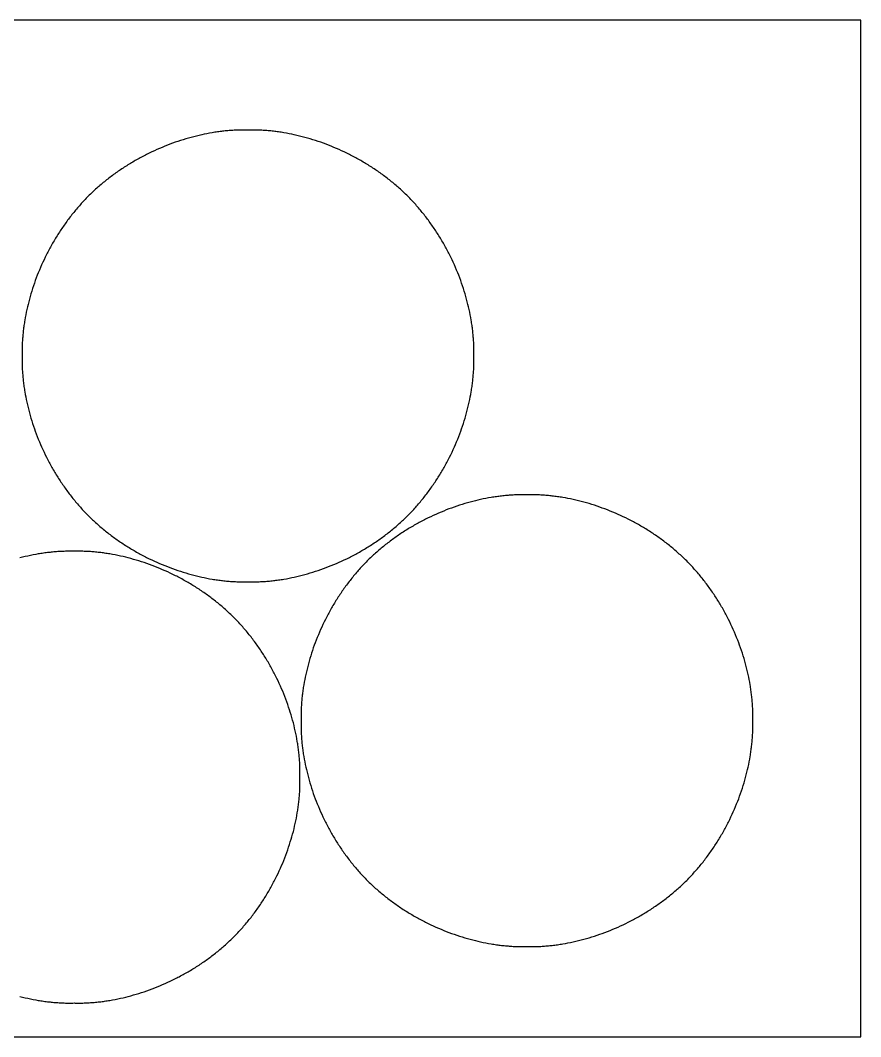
# Model space of a CAD drawing. Header units: millimetres. Extents: x 30777 to 32877, y 4913 to 5813.
# Drawn here: x 32133 to 32877, y 4913 to 5813 of the extents above; entities that cross this region are included whole.
import ezdxf

# ---------------------------------------------------------------- set-up
doc = ezdxf.new("R2010")
doc.units = ezdxf.units.MM
doc.layers.add('Predeterminada', color=18, linetype='Continuous', true_color=0x000000)
doc.layers.add('TABURETE_ASPIRE', color=18, linetype='Continuous', true_color=0x4c0000)

msp = doc.modelspace()

# ---------------------------------------------------------------- linework, layer by layer
at = {"layer": 'Predeterminada'}
msp.add_lwpolyline([(30776.86, 4912.79), (32876.86, 4912.79), (32876.86, 5812.79), (30776.86, 5812.79)], close=True, dxfattribs=at)
at = {"layer": 'TABURETE_ASPIRE'}
for points in [[(32534.36, 5515.6), (32534.39, 5516.69), (32534.4, 5517.79), (32534.41, 5518.9), (32534.41, 5520), (32534.41, 5521.11), (32534.39, 5522.22), (32534.37, 5523.33), (32534.33, 5524.45), (32534.29, 5525.57), (32534.25, 5526.69), (32534.19, 5527.82), (32534.13, 5528.95), (32534.05, 5530.08), (32533.97, 5531.21), (32533.88, 5532.35), (32533.79, 5533.48), (32533.68, 5534.62), (32533.57, 5535.77), (32533.45, 5536.91), (32533.32, 5538.06), (32533.19, 5539.21), (32533.04, 5540.36), (32532.89, 5541.51), (32532.73, 5542.66), (32532.56, 5543.82), (32532.39, 5544.97), (32532.2, 5546.13), (32532.01, 5547.29), (32531.61, 5549.61), (32531.17, 5551.94), (32530.7, 5554.27), (32530.2, 5556.61), (32529.67, 5558.95), (32529.11, 5561.29), (32528.52, 5563.63), (32527.9, 5565.97), (32527.25, 5568.31), (32526.56, 5570.66), (32525.85, 5573), (32525.11, 5575.34), (32524.34, 5577.67), (32523.54, 5580.01), (32522.7, 5582.34), (32521.84, 5584.67), (32520.95, 5586.99), (32520.03, 5589.31), (32519.08, 5591.62), (32518.1, 5593.93), (32517.1, 5596.23), (32516.06, 5598.52), (32515, 5600.8), (32513.9, 5603.07), (32512.78, 5605.33), (32512.21, 5606.46), (32511.63, 5607.59), (32511.04, 5608.71), (32510.45, 5609.83), (32509.85, 5610.95), (32509.24, 5612.06), (32508.63, 5613.17), (32508.01, 5614.28), (32507.38, 5615.39), (32506.75, 5616.49), (32506.1, 5617.59), (32505.46, 5618.68), (32504.8, 5619.77), (32504.14, 5620.86), (32503.47, 5621.95), (32502.79, 5623.03), (32502.11, 5624.1), (32501.42, 5625.18), (32500.72, 5626.25), (32500.02, 5627.31), (32499.31, 5628.37), (32498.59, 5629.43), (32497.86, 5630.48), (32497.13, 5631.53), (32496.39, 5632.57), (32495.65, 5633.61), (32494.9, 5634.65), (32494.14, 5635.68), (32493.37, 5636.7), (32492.6, 5637.72), (32491.82, 5638.74), (32491.04, 5639.75), (32490.25, 5640.76), (32489.45, 5641.76), (32488.65, 5642.75), (32487.83, 5643.74), (32487.02, 5644.73), (32486.19, 5645.71), (32485.36, 5646.68), (32484.52, 5647.65), (32483.68, 5648.61), (32482.83, 5649.57), (32481.97, 5650.52), (32481.11, 5651.47), (32480.24, 5652.41), (32479.36, 5653.34), (32478.47, 5654.27), (32477.59, 5655.19), (32476.69, 5656.11), (32475.79, 5657.02), (32474.88, 5657.92), (32473.96, 5658.82), (32473.04, 5659.7), (32472.11, 5660.59), (32471.18, 5661.46), (32470.24, 5662.34), (32469.29, 5663.2), (32468.34, 5664.06), (32467.38, 5664.91), (32466.42, 5665.75), (32465.45, 5666.59), (32464.48, 5667.42), (32463.5, 5668.25), (32462.51, 5669.06), (32461.52, 5669.88), (32460.53, 5670.68), (32459.53, 5671.48), (32458.52, 5672.27), (32457.51, 5673.05), (32456.49, 5673.83), (32455.47, 5674.6), (32454.45, 5675.37), (32453.42, 5676.13), (32452.38, 5676.88), (32451.34, 5677.62), (32450.3, 5678.36), (32449.25, 5679.09), (32448.2, 5679.82), (32447.14, 5680.54), (32446.08, 5681.25), (32445.02, 5681.95), (32443.95, 5682.65), (32442.87, 5683.34), (32441.8, 5684.02), (32440.72, 5684.7), (32439.63, 5685.37), (32438.54, 5686.03), (32437.45, 5686.69), (32436.36, 5687.33), (32435.26, 5687.98), (32434.16, 5688.61), (32433.05, 5689.24), (32431.94, 5689.86), (32430.83, 5690.47), (32429.72, 5691.08), (32428.6, 5691.68), (32427.48, 5692.27), (32426.36, 5692.86), (32425.23, 5693.44), (32424.1, 5694.01), (32421.84, 5695.13), (32419.57, 5696.23), (32417.29, 5697.29), (32415, 5698.33), (32412.7, 5699.33), (32410.39, 5700.31), (32408.08, 5701.26), (32405.76, 5702.18), (32403.44, 5703.07), (32401.11, 5703.93), (32398.78, 5704.77), (32396.44, 5705.57), (32394.11, 5706.34), (32391.77, 5707.08), (32389.43, 5707.79), (32387.08, 5708.48), (32384.74, 5709.13), (32382.4, 5709.75), (32380.06, 5710.34), (32377.72, 5710.9), (32375.38, 5711.43), (32373.04, 5711.93), (32370.71, 5712.4), (32368.38, 5712.84), (32366.06, 5713.24), (32364.9, 5713.43), (32363.74, 5713.62), (32362.59, 5713.79), (32361.43, 5713.96), (32360.28, 5714.12), (32359.13, 5714.27), (32357.98, 5714.42), (32356.83, 5714.55), (32355.68, 5714.68), (32354.54, 5714.8), (32353.4, 5714.91), (32352.25, 5715.02), (32351.12, 5715.11), (32349.98, 5715.2), (32348.85, 5715.28), (32347.72, 5715.36), (32346.59, 5715.42), (32345.46, 5715.48), (32344.34, 5715.52), (32343.22, 5715.56), (32342.1, 5715.6), (32340.99, 5715.62), (32339.88, 5715.64), (32338.77, 5715.64), (32337.67, 5715.64), (32336.56, 5715.63), (32335.47, 5715.62), (32334.37, 5715.59), (32333.27, 5715.62), (32332.18, 5715.63), (32331.07, 5715.64), (32329.97, 5715.64), (32328.86, 5715.64), (32327.75, 5715.62), (32326.64, 5715.6), (32325.52, 5715.56), (32324.4, 5715.52), (32323.28, 5715.48), (32322.15, 5715.42), (32321.02, 5715.36), (32319.89, 5715.28), (32318.76, 5715.2), (32317.62, 5715.11), (32316.49, 5715.02), (32315.34, 5714.91), (32314.2, 5714.8), (32313.06, 5714.68), (32311.91, 5714.55), (32310.76, 5714.42), (32309.61, 5714.27), (32308.46, 5714.12), (32307.31, 5713.96), (32306.15, 5713.79), (32305, 5713.62), (32303.84, 5713.43), (32302.68, 5713.24), (32300.36, 5712.84), (32298.03, 5712.4), (32295.7, 5711.93), (32293.36, 5711.43), (32291.02, 5710.9), (32288.68, 5710.34), (32286.34, 5709.75), (32284, 5709.13), (32281.66, 5708.48), (32279.31, 5707.79), (32276.97, 5707.08), (32274.63, 5706.34), (32272.3, 5705.57), (32269.96, 5704.77), (32267.63, 5703.93), (32265.3, 5703.07), (32262.98, 5702.18), (32260.66, 5701.26), (32258.35, 5700.31), (32256.04, 5699.33), (32253.74, 5698.33), (32251.45, 5697.29), (32249.17, 5696.23), (32246.9, 5695.13), (32244.63, 5694.01), (32243.51, 5693.44), (32242.38, 5692.86), (32241.26, 5692.27), (32240.14, 5691.68), (32239.02, 5691.08), (32237.91, 5690.47), (32236.8, 5689.86), (32235.69, 5689.24), (32234.58, 5688.61), (32233.48, 5687.98), (32232.38, 5687.33), (32231.29, 5686.69), (32230.2, 5686.03), (32229.11, 5685.37), (32228.02, 5684.7), (32226.94, 5684.02), (32225.87, 5683.34), (32224.79, 5682.65), (32223.72, 5681.95), (32222.66, 5681.25), (32221.6, 5680.54), (32220.54, 5679.82), (32219.49, 5679.09), (32218.44, 5678.36), (32217.4, 5677.62), (32216.36, 5676.88), (32215.32, 5676.13), (32214.29, 5675.37), (32213.27, 5674.6), (32212.25, 5673.83), (32211.23, 5673.05), (32210.22, 5672.27), (32209.21, 5671.48), (32208.21, 5670.68), (32207.22, 5669.88), (32206.23, 5669.06), (32205.24, 5668.25), (32204.26, 5667.42), (32203.29, 5666.59), (32202.32, 5665.75), (32201.35, 5664.91), (32200.4, 5664.06), (32199.45, 5663.2), (32198.5, 5662.34), (32197.56, 5661.46), (32196.63, 5660.59), (32195.7, 5659.7), (32194.78, 5658.82), (32193.86, 5657.92), (32192.95, 5657.02), (32192.05, 5656.11), (32191.15, 5655.19), (32190.26, 5654.27), (32189.38, 5653.34), (32188.5, 5652.41), (32187.63, 5651.47), (32186.77, 5650.52), (32185.91, 5649.57), (32185.06, 5648.61), (32184.22, 5647.65), (32183.38, 5646.68), (32182.55, 5645.71), (32181.72, 5644.73), (32180.91, 5643.74), (32180.09, 5642.75), (32179.29, 5641.76), (32178.49, 5640.76), (32177.7, 5639.75), (32176.91, 5638.74), (32176.14, 5637.72), (32175.37, 5636.7), (32174.6, 5635.68), (32173.84, 5634.65), (32173.09, 5633.61), (32172.35, 5632.57), (32171.61, 5631.53), (32170.88, 5630.48), (32170.15, 5629.43), (32169.43, 5628.37), (32168.72, 5627.31), (32168.02, 5626.25), (32167.32, 5625.18), (32166.63, 5624.1), (32165.95, 5623.03), (32165.27, 5621.95), (32164.6, 5620.86), (32163.94, 5619.77), (32163.28, 5618.68), (32162.63, 5617.59), (32161.99, 5616.49), (32161.36, 5615.39), (32160.73, 5614.28), (32160.11, 5613.17), (32159.49, 5612.06), (32158.89, 5610.95), (32158.29, 5609.83), (32157.69, 5608.71), (32157.11, 5607.59), (32156.53, 5606.46), (32155.96, 5605.33), (32154.84, 5603.07), (32153.74, 5600.8), (32152.68, 5598.52), (32151.64, 5596.23), (32150.63, 5593.93), (32149.66, 5591.62), (32148.71, 5589.31), (32147.79, 5586.99), (32146.9, 5584.67), (32146.04, 5582.34), (32145.2, 5580.01), (32144.4, 5577.67), (32143.63, 5575.34), (32142.89, 5573), (32142.18, 5570.66), (32141.49, 5568.31), (32140.84, 5565.97), (32140.22, 5563.63), (32139.63, 5561.29), (32139.07, 5558.95), (32138.54, 5556.61), (32138.04, 5554.27), (32137.57, 5551.94), (32137.13, 5549.61), (32136.73, 5547.29), (32136.54, 5546.13), (32136.35, 5544.97), (32136.18, 5543.82), (32136.01, 5542.66), (32135.85, 5541.51), (32135.7, 5540.36), (32135.55, 5539.21), (32135.42, 5538.06), (32135.29, 5536.91), (32135.17, 5535.77), (32135.06, 5534.62), (32134.95, 5533.48), (32134.86, 5532.35), (32134.77, 5531.21), (32134.69, 5530.08), (32134.61, 5528.95), (32134.55, 5527.82), (32134.49, 5526.69), (32134.45, 5525.57), (32134.41, 5524.45), (32134.37, 5523.33), (32134.35, 5522.22), (32134.33, 5521.11), (32134.33, 5520), (32134.33, 5518.9), (32134.33, 5517.79), (32134.35, 5516.69), (32134.38, 5515.6), (32134.35, 5514.5), (32134.33, 5513.41), (32134.33, 5512.3), (32134.33, 5511.2), (32134.33, 5510.09), (32134.35, 5508.98), (32134.37, 5507.87), (32134.41, 5506.75), (32134.45, 5505.63), (32134.49, 5504.51), (32134.55, 5503.38), (32134.61, 5502.25), (32134.69, 5501.12), (32134.77, 5499.99), (32134.86, 5498.85), (32134.95, 5497.71), (32135.06, 5496.57), (32135.17, 5495.43), (32135.29, 5494.29), (32135.42, 5493.14), (32135.55, 5491.99), (32135.7, 5490.84), (32135.85, 5489.69), (32136.01, 5488.54), (32136.18, 5487.38), (32136.35, 5486.23), (32136.54, 5485.07), (32136.73, 5483.91), (32137.13, 5481.59), (32137.57, 5479.26), (32138.04, 5476.93), (32138.54, 5474.59), (32139.07, 5472.25), (32139.63, 5469.91), (32140.22, 5467.57), (32140.84, 5465.23), (32141.49, 5462.89), (32142.18, 5460.54), (32142.89, 5458.2), (32143.63, 5455.86), (32144.4, 5453.52), (32145.2, 5451.19), (32146.04, 5448.86), (32146.9, 5446.53), (32147.79, 5444.21), (32148.71, 5441.89), (32149.66, 5439.58), (32150.63, 5437.27), (32151.64, 5434.97), (32152.68, 5432.68), (32153.74, 5430.4), (32154.84, 5428.13), (32155.96, 5425.86), (32156.53, 5424.74), (32157.11, 5423.61), (32157.69, 5422.49), (32158.29, 5421.37), (32158.89, 5420.25), (32159.49, 5419.14), (32160.11, 5418.03), (32160.73, 5416.92), (32161.36, 5415.81), (32161.99, 5414.71), (32162.63, 5413.61), (32163.28, 5412.52), (32163.94, 5411.43), (32164.6, 5410.34), (32165.27, 5409.25), (32165.95, 5408.17), (32166.63, 5407.1), (32167.32, 5406.02), (32168.02, 5404.95), (32168.72, 5403.89), (32169.43, 5402.83), (32170.15, 5401.77), (32170.88, 5400.72), (32171.61, 5399.67), (32172.35, 5398.63), (32173.09, 5397.59), (32173.84, 5396.55), (32174.6, 5395.52), (32175.37, 5394.5), (32176.14, 5393.48), (32176.91, 5392.46), (32177.7, 5391.45), (32178.49, 5390.44), (32179.29, 5389.44), (32180.09, 5388.45), (32180.91, 5387.46), (32181.72, 5386.47), (32182.55, 5385.49), (32183.38, 5384.52), (32184.22, 5383.55), (32185.06, 5382.58), (32185.91, 5381.63), (32186.77, 5380.68), (32187.63, 5379.73), (32188.5, 5378.79), (32189.38, 5377.86), (32190.26, 5376.93), (32191.15, 5376.01), (32192.05, 5375.09), (32192.95, 5374.18), (32193.86, 5373.28), (32194.78, 5372.38), (32195.7, 5371.49), (32196.63, 5370.61), (32197.56, 5369.73), (32198.5, 5368.86), (32199.45, 5368), (32200.4, 5367.14), (32201.35, 5366.29), (32202.32, 5365.45), (32203.29, 5364.61), (32204.26, 5363.78), (32205.24, 5362.95), (32206.23, 5362.14), (32207.22, 5361.32), (32208.21, 5360.52), (32209.21, 5359.72), (32210.22, 5358.93), (32211.23, 5358.14), (32212.25, 5357.37), (32213.27, 5356.6), (32214.29, 5355.83), (32215.32, 5355.07), (32216.36, 5354.32), (32217.4, 5353.58), (32218.44, 5352.84), (32219.49, 5352.11), (32220.54, 5351.38), (32221.6, 5350.66), (32222.66, 5349.95), (32223.72, 5349.25), (32224.79, 5348.55), (32225.87, 5347.86), (32226.94, 5347.18), (32228.02, 5346.5), (32229.11, 5345.83), (32230.2, 5345.17), (32231.29, 5344.51), (32232.38, 5343.86), (32233.48, 5343.22), (32234.58, 5342.59), (32235.69, 5341.96), (32236.8, 5341.34), (32237.91, 5340.72), (32239.02, 5340.12), (32240.14, 5339.52), (32241.26, 5338.92), (32242.38, 5338.34), (32243.51, 5337.76), (32244.63, 5337.19), (32246.9, 5336.07), (32249.17, 5334.97), (32251.45, 5333.91), (32253.74, 5332.87), (32256.04, 5331.86), (32258.35, 5330.89), (32260.66, 5329.94), (32262.98, 5329.02), (32265.3, 5328.13), (32267.63, 5327.27), (32269.96, 5326.43), (32272.3, 5325.63), (32274.63, 5324.86), (32276.97, 5324.12), (32279.31, 5323.41), (32281.66, 5322.72), (32284, 5322.07), (32286.34, 5321.45), (32288.68, 5320.86), (32291.02, 5320.3), (32293.36, 5319.77), (32295.7, 5319.27), (32298.03, 5318.8), (32300.36, 5318.36), (32302.68, 5317.96), (32303.84, 5317.77), (32305, 5317.58), (32306.15, 5317.41), (32307.31, 5317.24), (32308.46, 5317.08), (32309.61, 5316.93), (32310.76, 5316.78), (32311.91, 5316.65), (32313.06, 5316.52), (32314.2, 5316.4), (32315.34, 5316.29), (32316.49, 5316.18), (32317.62, 5316.09), (32318.76, 5316), (32319.89, 5315.92), (32321.02, 5315.84), (32322.15, 5315.78), (32323.28, 5315.72), (32324.4, 5315.68), (32325.52, 5315.64), (32326.64, 5315.6), (32327.75, 5315.58), (32328.86, 5315.56), (32329.97, 5315.56), (32331.07, 5315.56), (32332.18, 5315.56), (32333.27, 5315.58), (32334.37, 5315.61), (32335.47, 5315.58), (32336.56, 5315.56), (32337.67, 5315.56), (32338.77, 5315.56), (32339.88, 5315.56), (32340.99, 5315.58), (32342.1, 5315.6), (32343.22, 5315.64), (32344.34, 5315.68), (32345.46, 5315.72), (32346.59, 5315.78), (32347.72, 5315.84), (32348.85, 5315.92), (32349.98, 5316), (32351.12, 5316.09), (32352.25, 5316.18), (32353.4, 5316.29), (32354.54, 5316.4), (32355.68, 5316.52), (32356.83, 5316.65), (32357.98, 5316.78), (32359.13, 5316.93), (32360.28, 5317.08), (32361.43, 5317.24), (32362.59, 5317.41), (32363.74, 5317.58), (32364.9, 5317.77), (32366.06, 5317.96), (32368.38, 5318.36), (32370.71, 5318.8), (32373.04, 5319.27), (32375.38, 5319.77), (32377.72, 5320.3), (32380.06, 5320.86), (32382.4, 5321.45), (32384.74, 5322.07), (32387.08, 5322.72), (32389.43, 5323.41), (32391.77, 5324.12), (32394.11, 5324.86), (32396.44, 5325.63), (32398.78, 5326.43), (32401.11, 5327.27), (32403.44, 5328.13), (32405.76, 5329.02), (32408.08, 5329.94), (32410.39, 5330.89), (32412.7, 5331.86), (32415, 5332.87), (32417.29, 5333.91), (32419.57, 5334.97), (32421.84, 5336.07), (32424.1, 5337.19), (32425.23, 5337.76), (32426.36, 5338.34), (32427.48, 5338.92), (32428.6, 5339.52), (32429.72, 5340.12), (32430.83, 5340.72), (32431.94, 5341.34), (32433.05, 5341.96), (32434.16, 5342.59), (32435.26, 5343.22), (32436.36, 5343.86), (32437.45, 5344.51), (32438.54, 5345.17), (32439.63, 5345.83), (32440.72, 5346.5), (32441.8, 5347.18), (32442.87, 5347.86), (32443.95, 5348.55), (32445.02, 5349.25), (32446.08, 5349.95), (32447.14, 5350.66), (32448.2, 5351.38), (32449.25, 5352.11), (32450.3, 5352.84), (32451.34, 5353.58), (32452.38, 5354.32), (32453.42, 5355.07), (32454.45, 5355.83), (32455.47, 5356.6), (32456.49, 5357.37), (32457.51, 5358.14), (32458.52, 5358.93), (32459.53, 5359.72), (32460.53, 5360.52), (32461.52, 5361.32), (32462.51, 5362.14), (32463.5, 5362.95), (32464.48, 5363.78), (32465.45, 5364.61), (32466.42, 5365.45), (32467.38, 5366.29), (32468.34, 5367.14), (32469.29, 5368), (32470.24, 5368.86), (32471.18, 5369.73), (32472.11, 5370.61), (32473.04, 5371.49), (32473.96, 5372.38), (32474.88, 5373.28), (32475.79, 5374.18), (32476.69, 5375.09), (32477.59, 5376.01), (32478.47, 5376.93), (32479.36, 5377.86), (32480.24, 5378.79), (32481.11, 5379.73), (32481.97, 5380.68), (32482.83, 5381.63), (32483.68, 5382.58), (32484.52, 5383.55), (32485.36, 5384.52), (32486.19, 5385.49), (32487.02, 5386.47), (32487.83, 5387.46), (32488.65, 5388.45), (32489.45, 5389.44), (32490.25, 5390.44), (32491.04, 5391.45), (32491.82, 5392.46), (32492.6, 5393.48), (32493.37, 5394.5), (32494.14, 5395.52), (32494.9, 5396.55), (32495.65, 5397.59), (32496.39, 5398.63), (32497.13, 5399.67), (32497.86, 5400.72), (32498.59, 5401.77), (32499.31, 5402.83), (32500.02, 5403.89), (32500.72, 5404.95), (32501.42, 5406.02), (32502.11, 5407.1), (32502.79, 5408.17), (32503.47, 5409.25), (32504.14, 5410.34), (32504.8, 5411.43), (32505.46, 5412.52), (32506.1, 5413.61), (32506.75, 5414.71), (32507.38, 5415.81), (32508.01, 5416.92), (32508.63, 5418.03), (32509.24, 5419.14), (32509.85, 5420.25), (32510.45, 5421.37), (32511.04, 5422.49), (32511.63, 5423.61), (32512.21, 5424.74), (32512.78, 5425.86), (32513.9, 5428.13), (32515, 5430.4), (32516.06, 5432.68), (32517.1, 5434.97), (32518.1, 5437.27), (32519.08, 5439.58), (32520.03, 5441.89), (32520.95, 5444.21), (32521.84, 5446.53), (32522.7, 5448.86), (32523.54, 5451.19), (32524.34, 5453.52), (32525.11, 5455.86), (32525.85, 5458.2), (32526.56, 5460.54), (32527.25, 5462.89), (32527.9, 5465.23), (32528.52, 5467.57), (32529.11, 5469.91), (32529.67, 5472.25), (32530.2, 5474.59), (32530.7, 5476.93), (32531.17, 5479.26), (32531.61, 5481.59), (32532.01, 5483.91), (32532.2, 5485.07), (32532.39, 5486.23), (32532.56, 5487.38), (32532.73, 5488.54), (32532.89, 5489.69), (32533.04, 5490.84), (32533.19, 5491.99), (32533.32, 5493.14), (32533.45, 5494.29), (32533.57, 5495.43), (32533.68, 5496.57), (32533.79, 5497.71), (32533.88, 5498.85), (32533.97, 5499.99), (32534.05, 5501.12), (32534.13, 5502.25), (32534.19, 5503.38), (32534.25, 5504.51), (32534.29, 5505.63), (32534.33, 5506.75), (32534.37, 5507.87), (32534.39, 5508.98), (32534.41, 5510.09), (32534.41, 5511.2), (32534.41, 5512.3), (32534.4, 5513.41), (32534.39, 5514.5)], [(32781.36, 5192.6), (32781.39, 5193.69), (32781.4, 5194.79), (32781.41, 5195.9), (32781.41, 5197), (32781.41, 5198.11), (32781.39, 5199.22), (32781.37, 5200.33), (32781.33, 5201.45), (32781.29, 5202.57), (32781.25, 5203.69), (32781.19, 5204.82), (32781.13, 5205.95), (32781.05, 5207.08), (32780.97, 5208.21), (32780.88, 5209.35), (32780.79, 5210.48), (32780.68, 5211.62), (32780.57, 5212.77), (32780.45, 5213.91), (32780.32, 5215.06), (32780.19, 5216.21), (32780.04, 5217.36), (32779.89, 5218.51), (32779.73, 5219.66), (32779.56, 5220.82), (32779.39, 5221.97), (32779.2, 5223.13), (32779.01, 5224.29), (32778.61, 5226.61), (32778.17, 5228.94), (32777.7, 5231.27), (32777.2, 5233.61), (32776.67, 5235.95), (32776.11, 5238.29), (32775.52, 5240.63), (32774.9, 5242.97), (32774.25, 5245.31), (32773.56, 5247.66), (32772.85, 5250), (32772.11, 5252.34), (32771.34, 5254.67), (32770.54, 5257.01), (32769.7, 5259.34), (32768.84, 5261.67), (32767.95, 5263.99), (32767.03, 5266.31), (32766.08, 5268.62), (32765.1, 5270.93), (32764.1, 5273.23), (32763.06, 5275.52), (32762, 5277.8), (32760.9, 5280.07), (32759.78, 5282.33), (32759.21, 5283.46), (32758.63, 5284.59), (32758.04, 5285.71), (32757.45, 5286.83), (32756.85, 5287.95), (32756.24, 5289.06), (32755.63, 5290.17), (32755.01, 5291.28), (32754.38, 5292.39), (32753.75, 5293.49), (32753.1, 5294.59), (32752.46, 5295.68), (32751.8, 5296.77), (32751.14, 5297.86), (32750.47, 5298.95), (32749.79, 5300.03), (32749.11, 5301.1), (32748.42, 5302.18), (32747.72, 5303.25), (32747.02, 5304.31), (32746.31, 5305.37), (32745.59, 5306.43), (32744.86, 5307.48), (32744.13, 5308.53), (32743.39, 5309.57), (32742.65, 5310.61), (32741.9, 5311.65), (32741.14, 5312.68), (32740.37, 5313.7), (32739.6, 5314.72), (32738.82, 5315.74), (32738.04, 5316.75), (32737.25, 5317.76), (32736.45, 5318.76), (32735.65, 5319.75), (32734.83, 5320.74), (32734.02, 5321.73), (32733.19, 5322.71), (32732.36, 5323.68), (32731.52, 5324.65), (32730.68, 5325.61), (32729.83, 5326.57), (32728.97, 5327.52), (32728.11, 5328.47), (32727.24, 5329.41), (32726.36, 5330.34), (32725.47, 5331.27), (32724.59, 5332.19), (32723.69, 5333.11), (32722.79, 5334.02), (32721.88, 5334.92), (32720.96, 5335.82), (32720.04, 5336.7), (32719.11, 5337.59), (32718.18, 5338.46), (32717.24, 5339.34), (32716.29, 5340.2), (32715.34, 5341.06), (32714.38, 5341.91), (32713.42, 5342.75), (32712.45, 5343.59), (32711.48, 5344.42), (32710.5, 5345.25), (32709.51, 5346.06), (32708.52, 5346.88), (32707.53, 5347.68), (32706.53, 5348.48), (32705.52, 5349.27), (32704.51, 5350.05), (32703.49, 5350.83), (32702.47, 5351.6), (32701.45, 5352.37), (32700.42, 5353.13), (32699.38, 5353.88), (32698.34, 5354.62), (32697.3, 5355.36), (32696.25, 5356.09), (32695.2, 5356.82), (32694.14, 5357.54), (32693.08, 5358.25), (32692.02, 5358.95), (32690.95, 5359.65), (32689.87, 5360.34), (32688.8, 5361.02), (32687.72, 5361.7), (32686.63, 5362.37), (32685.54, 5363.03), (32684.45, 5363.69), (32683.36, 5364.33), (32682.26, 5364.98), (32681.16, 5365.61), (32680.05, 5366.24), (32678.94, 5366.86), (32677.83, 5367.47), (32676.72, 5368.08), (32675.6, 5368.68), (32674.48, 5369.27), (32673.36, 5369.86), (32672.23, 5370.44), (32671.1, 5371.01), (32668.84, 5372.13), (32666.57, 5373.23), (32664.29, 5374.29), (32662, 5375.33), (32659.7, 5376.33), (32657.39, 5377.31), (32655.08, 5378.26), (32652.76, 5379.18), (32650.44, 5380.07), (32648.11, 5380.93), (32645.78, 5381.77), (32643.44, 5382.57), (32641.11, 5383.34), (32638.77, 5384.08), (32636.43, 5384.79), (32634.08, 5385.48), (32631.74, 5386.13), (32629.4, 5386.75), (32627.06, 5387.34), (32624.72, 5387.9), (32622.38, 5388.43), (32620.04, 5388.93), (32617.71, 5389.4), (32615.38, 5389.84), (32613.06, 5390.24), (32611.9, 5390.43), (32610.74, 5390.62), (32609.59, 5390.79), (32608.43, 5390.96), (32607.28, 5391.12), (32606.13, 5391.27), (32604.98, 5391.42), (32603.83, 5391.55), (32602.68, 5391.68), (32601.54, 5391.8), (32600.4, 5391.91), (32599.25, 5392.02), (32598.12, 5392.11), (32596.98, 5392.2), (32595.85, 5392.28), (32594.72, 5392.36), (32593.59, 5392.42), (32592.46, 5392.48), (32591.34, 5392.52), (32590.22, 5392.56), (32589.1, 5392.6), (32587.99, 5392.62), (32586.88, 5392.64), (32585.77, 5392.64), (32584.67, 5392.64), (32583.56, 5392.63), (32582.47, 5392.62), (32581.37, 5392.59), (32580.27, 5392.62), (32579.18, 5392.63), (32578.07, 5392.64), (32576.97, 5392.64), (32575.86, 5392.64), (32574.75, 5392.62), (32573.64, 5392.6), (32572.52, 5392.56), (32571.4, 5392.52), (32570.28, 5392.48), (32569.15, 5392.42), (32568.02, 5392.36), (32566.89, 5392.28), (32565.76, 5392.2), (32564.62, 5392.11), (32563.49, 5392.02), (32562.34, 5391.91), (32561.2, 5391.8), (32560.06, 5391.68), (32558.91, 5391.55), (32557.76, 5391.42), (32556.61, 5391.27), (32555.46, 5391.12), (32554.31, 5390.96), (32553.15, 5390.79), (32552, 5390.62), (32550.84, 5390.43), (32549.68, 5390.24), (32547.36, 5389.84), (32545.03, 5389.4), (32542.7, 5388.93), (32540.36, 5388.43), (32538.02, 5387.9), (32535.68, 5387.34), (32533.34, 5386.75), (32531, 5386.13), (32528.66, 5385.48), (32526.31, 5384.79), (32523.97, 5384.08), (32521.63, 5383.34), (32519.3, 5382.57), (32516.96, 5381.77), (32514.63, 5380.93), (32512.3, 5380.07), (32509.98, 5379.18), (32507.66, 5378.26), (32505.35, 5377.31), (32503.04, 5376.33), (32500.74, 5375.33), (32498.45, 5374.29), (32496.17, 5373.23), (32493.9, 5372.13), (32491.63, 5371.01), (32490.51, 5370.44), (32489.38, 5369.86), (32488.26, 5369.27), (32487.14, 5368.68), (32486.02, 5368.08), (32484.91, 5367.47), (32483.8, 5366.86), (32482.69, 5366.24), (32481.58, 5365.61), (32480.48, 5364.98), (32479.38, 5364.33), (32478.29, 5363.69), (32477.2, 5363.03), (32476.11, 5362.37), (32475.02, 5361.7), (32473.94, 5361.02), (32472.87, 5360.34), (32471.79, 5359.65), (32470.72, 5358.95), (32469.66, 5358.25), (32468.6, 5357.54), (32467.54, 5356.82), (32466.49, 5356.09), (32465.44, 5355.36), (32464.4, 5354.62), (32463.36, 5353.88), (32462.32, 5353.13), (32461.29, 5352.37), (32460.27, 5351.6), (32459.25, 5350.83), (32458.23, 5350.05), (32457.22, 5349.27), (32456.21, 5348.48), (32455.21, 5347.68), (32454.22, 5346.88), (32453.23, 5346.06), (32452.24, 5345.25), (32451.26, 5344.42), (32450.29, 5343.59), (32449.32, 5342.75), (32448.35, 5341.91), (32447.4, 5341.06), (32446.45, 5340.2), (32445.5, 5339.34), (32444.56, 5338.46), (32443.63, 5337.59), (32442.7, 5336.7), (32441.78, 5335.82), (32440.86, 5334.92), (32439.95, 5334.02), (32439.05, 5333.11), (32438.15, 5332.19), (32437.26, 5331.27), (32436.38, 5330.34), (32435.5, 5329.41), (32434.63, 5328.47), (32433.77, 5327.52), (32432.91, 5326.57), (32432.06, 5325.61), (32431.22, 5324.65), (32430.38, 5323.68), (32429.55, 5322.71), (32428.72, 5321.73), (32427.91, 5320.74), (32427.09, 5319.75), (32426.29, 5318.76), (32425.49, 5317.76), (32424.7, 5316.75), (32423.91, 5315.74), (32423.14, 5314.72), (32422.37, 5313.7), (32421.6, 5312.68), (32420.84, 5311.65), (32420.09, 5310.61), (32419.35, 5309.57), (32418.61, 5308.53), (32417.88, 5307.48), (32417.15, 5306.43), (32416.43, 5305.37), (32415.72, 5304.31), (32415.02, 5303.25), (32414.32, 5302.18), (32413.63, 5301.1), (32412.95, 5300.03), (32412.27, 5298.95), (32411.6, 5297.86), (32410.94, 5296.77), (32410.28, 5295.68), (32409.63, 5294.59), (32408.99, 5293.49), (32408.36, 5292.39), (32407.73, 5291.28), (32407.11, 5290.17), (32406.49, 5289.06), (32405.89, 5287.95), (32405.29, 5286.83), (32404.69, 5285.71), (32404.11, 5284.59), (32403.53, 5283.46), (32402.96, 5282.33), (32401.84, 5280.07), (32400.74, 5277.8), (32399.68, 5275.52), (32398.64, 5273.23), (32397.63, 5270.93), (32396.66, 5268.62), (32395.71, 5266.31), (32394.79, 5263.99), (32393.9, 5261.67), (32393.04, 5259.34), (32392.2, 5257.01), (32391.4, 5254.67), (32390.63, 5252.34), (32389.89, 5250), (32389.18, 5247.66), (32388.49, 5245.31), (32387.84, 5242.97), (32387.22, 5240.63), (32386.63, 5238.29), (32386.07, 5235.95), (32385.54, 5233.61), (32385.04, 5231.27), (32384.57, 5228.94), (32384.13, 5226.61), (32383.73, 5224.29), (32383.54, 5223.13), (32383.35, 5221.97), (32383.18, 5220.82), (32383.01, 5219.66), (32382.85, 5218.51), (32382.7, 5217.36), (32382.55, 5216.21), (32382.42, 5215.06), (32382.29, 5213.91), (32382.17, 5212.77), (32382.06, 5211.62), (32381.95, 5210.48), (32381.86, 5209.35), (32381.77, 5208.21), (32381.69, 5207.08), (32381.61, 5205.95), (32381.55, 5204.82), (32381.49, 5203.69), (32381.45, 5202.57), (32381.41, 5201.45), (32381.37, 5200.33), (32381.35, 5199.22), (32381.33, 5198.11), (32381.33, 5197), (32381.33, 5195.9), (32381.33, 5194.79), (32381.35, 5193.69), (32381.38, 5192.6), (32381.35, 5191.5), (32381.33, 5190.41), (32381.33, 5189.3), (32381.33, 5188.2), (32381.33, 5187.09), (32381.35, 5185.98), (32381.37, 5184.87), (32381.41, 5183.75), (32381.45, 5182.63), (32381.49, 5181.51), (32381.55, 5180.38), (32381.61, 5179.25), (32381.69, 5178.12), (32381.77, 5176.99), (32381.86, 5175.85), (32381.95, 5174.71), (32382.06, 5173.57), (32382.17, 5172.43), (32382.29, 5171.29), (32382.42, 5170.14), (32382.55, 5168.99), (32382.7, 5167.84), (32382.85, 5166.69), (32383.01, 5165.54), (32383.18, 5164.38), (32383.35, 5163.23), (32383.54, 5162.07), (32383.73, 5160.91), (32384.13, 5158.59), (32384.57, 5156.26), (32385.04, 5153.93), (32385.54, 5151.59), (32386.07, 5149.25), (32386.63, 5146.91), (32387.22, 5144.57), (32387.84, 5142.23), (32388.49, 5139.89), (32389.18, 5137.54), (32389.89, 5135.2), (32390.63, 5132.86), (32391.4, 5130.52), (32392.2, 5128.19), (32393.04, 5125.86), (32393.9, 5123.53), (32394.79, 5121.21), (32395.71, 5118.89), (32396.66, 5116.58), (32397.63, 5114.27), (32398.64, 5111.97), (32399.68, 5109.68), (32400.74, 5107.4), (32401.84, 5105.13), (32402.96, 5102.86), (32403.53, 5101.74), (32404.11, 5100.61), (32404.69, 5099.49), (32405.29, 5098.37), (32405.89, 5097.25), (32406.49, 5096.14), (32407.11, 5095.03), (32407.73, 5093.92), (32408.36, 5092.81), (32408.99, 5091.71), (32409.63, 5090.61), (32410.28, 5089.52), (32410.94, 5088.43), (32411.6, 5087.34), (32412.27, 5086.25), (32412.95, 5085.17), (32413.63, 5084.1), (32414.32, 5083.02), (32415.02, 5081.95), (32415.72, 5080.89), (32416.43, 5079.83), (32417.15, 5078.77), (32417.88, 5077.72), (32418.61, 5076.67), (32419.35, 5075.63), (32420.09, 5074.59), (32420.84, 5073.55), (32421.6, 5072.52), (32422.37, 5071.5), (32423.14, 5070.48), (32423.91, 5069.46), (32424.7, 5068.45), (32425.49, 5067.44), (32426.29, 5066.44), (32427.09, 5065.45), (32427.91, 5064.46), (32428.72, 5063.47), (32429.55, 5062.49), (32430.38, 5061.52), (32431.22, 5060.55), (32432.06, 5059.58), (32432.91, 5058.63), (32433.77, 5057.68), (32434.63, 5056.73), (32435.5, 5055.79), (32436.38, 5054.86), (32437.26, 5053.93), (32438.15, 5053.01), (32439.05, 5052.09), (32439.95, 5051.18), (32440.86, 5050.28), (32441.78, 5049.38), (32442.7, 5048.49), (32443.63, 5047.61), (32444.56, 5046.73), (32445.5, 5045.86), (32446.45, 5045), (32447.4, 5044.14), (32448.35, 5043.29), (32449.32, 5042.45), (32450.29, 5041.61), (32451.26, 5040.78), (32452.24, 5039.95), (32453.23, 5039.14), (32454.22, 5038.32), (32455.21, 5037.52), (32456.21, 5036.72), (32457.22, 5035.93), (32458.23, 5035.14), (32459.25, 5034.37), (32460.27, 5033.6), (32461.29, 5032.83), (32462.32, 5032.07), (32463.36, 5031.32), (32464.4, 5030.58), (32465.44, 5029.84), (32466.49, 5029.11), (32467.54, 5028.38), (32468.6, 5027.66), (32469.66, 5026.95), (32470.72, 5026.25), (32471.79, 5025.55), (32472.87, 5024.86), (32473.94, 5024.18), (32475.02, 5023.5), (32476.11, 5022.83), (32477.2, 5022.17), (32478.29, 5021.51), (32479.38, 5020.86), (32480.48, 5020.22), (32481.58, 5019.59), (32482.69, 5018.96), (32483.8, 5018.34), (32484.91, 5017.72), (32486.02, 5017.12), (32487.14, 5016.52), (32488.26, 5015.92), (32489.38, 5015.34), (32490.51, 5014.76), (32491.63, 5014.19), (32493.9, 5013.07), (32496.17, 5011.97), (32498.45, 5010.91), (32500.74, 5009.87), (32503.04, 5008.86), (32505.35, 5007.89), (32507.66, 5006.94), (32509.98, 5006.02), (32512.3, 5005.13), (32514.63, 5004.27), (32516.96, 5003.43), (32519.3, 5002.63), (32521.63, 5001.86), (32523.97, 5001.12), (32526.31, 5000.41), (32528.66, 4999.72), (32531, 4999.07), (32533.34, 4998.45), (32535.68, 4997.86), (32538.02, 4997.3), (32540.36, 4996.77), (32542.7, 4996.27), (32545.03, 4995.8), (32547.36, 4995.36), (32549.68, 4994.96), (32550.84, 4994.77), (32552, 4994.58), (32553.15, 4994.41), (32554.31, 4994.24), (32555.46, 4994.08), (32556.61, 4993.93), (32557.76, 4993.78), (32558.91, 4993.65), (32560.06, 4993.52), (32561.2, 4993.4), (32562.34, 4993.29), (32563.49, 4993.18), (32564.62, 4993.09), (32565.76, 4993), (32566.89, 4992.92), (32568.02, 4992.84), (32569.15, 4992.78), (32570.28, 4992.72), (32571.4, 4992.68), (32572.52, 4992.64), (32573.64, 4992.6), (32574.75, 4992.58), (32575.86, 4992.56), (32576.97, 4992.56), (32578.07, 4992.56), (32579.18, 4992.56), (32580.27, 4992.58), (32581.37, 4992.61), (32582.47, 4992.58), (32583.56, 4992.56), (32584.67, 4992.56), (32585.77, 4992.56), (32586.88, 4992.56), (32587.99, 4992.58), (32589.1, 4992.6), (32590.22, 4992.64), (32591.34, 4992.68), (32592.46, 4992.72), (32593.59, 4992.78), (32594.72, 4992.84), (32595.85, 4992.92), (32596.98, 4993), (32598.12, 4993.09), (32599.25, 4993.18), (32600.4, 4993.29), (32601.54, 4993.4), (32602.68, 4993.52), (32603.83, 4993.65), (32604.98, 4993.78), (32606.13, 4993.93), (32607.28, 4994.08), (32608.43, 4994.24), (32609.59, 4994.41), (32610.74, 4994.58), (32611.9, 4994.77), (32613.06, 4994.96), (32615.38, 4995.36), (32617.71, 4995.8), (32620.04, 4996.27), (32622.38, 4996.77), (32624.72, 4997.3), (32627.06, 4997.86), (32629.4, 4998.45), (32631.74, 4999.07), (32634.08, 4999.72), (32636.43, 5000.41), (32638.77, 5001.12), (32641.11, 5001.86), (32643.44, 5002.63), (32645.78, 5003.43), (32648.11, 5004.27), (32650.44, 5005.13), (32652.76, 5006.02), (32655.08, 5006.94), (32657.39, 5007.89), (32659.7, 5008.86), (32662, 5009.87), (32664.29, 5010.91), (32666.57, 5011.97), (32668.84, 5013.07), (32671.1, 5014.19), (32672.23, 5014.76), (32673.36, 5015.34), (32674.48, 5015.92), (32675.6, 5016.52), (32676.72, 5017.12), (32677.83, 5017.72), (32678.94, 5018.34), (32680.05, 5018.96), (32681.16, 5019.59), (32682.26, 5020.22), (32683.36, 5020.86), (32684.45, 5021.51), (32685.54, 5022.17), (32686.63, 5022.83), (32687.72, 5023.5), (32688.8, 5024.18), (32689.87, 5024.86), (32690.95, 5025.55), (32692.02, 5026.25), (32693.08, 5026.95), (32694.14, 5027.66), (32695.2, 5028.38), (32696.25, 5029.11), (32697.3, 5029.84), (32698.34, 5030.58), (32699.38, 5031.32), (32700.42, 5032.07), (32701.45, 5032.83), (32702.47, 5033.6), (32703.49, 5034.37), (32704.51, 5035.14), (32705.52, 5035.93), (32706.53, 5036.72), (32707.53, 5037.52), (32708.52, 5038.32), (32709.51, 5039.14), (32710.5, 5039.95), (32711.48, 5040.78), (32712.45, 5041.61), (32713.42, 5042.45), (32714.38, 5043.29), (32715.34, 5044.14), (32716.29, 5045), (32717.24, 5045.86), (32718.18, 5046.73), (32719.11, 5047.61), (32720.04, 5048.49), (32720.96, 5049.38), (32721.88, 5050.28), (32722.79, 5051.18), (32723.69, 5052.09), (32724.59, 5053.01), (32725.47, 5053.93), (32726.36, 5054.86), (32727.24, 5055.79), (32728.11, 5056.73), (32728.97, 5057.68), (32729.83, 5058.63), (32730.68, 5059.58), (32731.52, 5060.55), (32732.36, 5061.52), (32733.19, 5062.49), (32734.02, 5063.47), (32734.83, 5064.46), (32735.65, 5065.45), (32736.45, 5066.44), (32737.25, 5067.44), (32738.04, 5068.45), (32738.82, 5069.46), (32739.6, 5070.48), (32740.37, 5071.5), (32741.14, 5072.52), (32741.9, 5073.55), (32742.65, 5074.59), (32743.39, 5075.63), (32744.13, 5076.67), (32744.86, 5077.72), (32745.59, 5078.77), (32746.31, 5079.83), (32747.02, 5080.89), (32747.72, 5081.95), (32748.42, 5083.02), (32749.11, 5084.1), (32749.79, 5085.17), (32750.47, 5086.25), (32751.14, 5087.34), (32751.8, 5088.43), (32752.46, 5089.52), (32753.1, 5090.61), (32753.75, 5091.71), (32754.38, 5092.81), (32755.01, 5093.92), (32755.63, 5095.03), (32756.24, 5096.14), (32756.85, 5097.25), (32757.45, 5098.37), (32758.04, 5099.49), (32758.63, 5100.61), (32759.21, 5101.74), (32759.78, 5102.86), (32760.9, 5105.13), (32762, 5107.4), (32763.06, 5109.68), (32764.1, 5111.97), (32765.1, 5114.27), (32766.08, 5116.58), (32767.03, 5118.89), (32767.95, 5121.21), (32768.84, 5123.53), (32769.7, 5125.86), (32770.54, 5128.19), (32771.34, 5130.52), (32772.11, 5132.86), (32772.85, 5135.2), (32773.56, 5137.54), (32774.25, 5139.89), (32774.9, 5142.23), (32775.52, 5144.57), (32776.11, 5146.91), (32776.67, 5149.25), (32777.2, 5151.59), (32777.7, 5153.93), (32778.17, 5156.26), (32778.61, 5158.59), (32779.01, 5160.91), (32779.2, 5162.07), (32779.39, 5163.23), (32779.56, 5164.38), (32779.73, 5165.54), (32779.89, 5166.69), (32780.04, 5167.84), (32780.19, 5168.99), (32780.32, 5170.14), (32780.45, 5171.29), (32780.57, 5172.43), (32780.68, 5173.57), (32780.79, 5174.71), (32780.88, 5175.85), (32780.97, 5176.99), (32781.05, 5178.12), (32781.13, 5179.25), (32781.19, 5180.38), (32781.25, 5181.51), (32781.29, 5182.63), (32781.33, 5183.75), (32781.37, 5184.87), (32781.39, 5185.98), (32781.41, 5187.09), (32781.41, 5188.2), (32781.41, 5189.3), (32781.4, 5190.41), (32781.39, 5191.5)]]:
    msp.add_lwpolyline(points, close=True, dxfattribs=at)
msp.add_lwpolyline([(32132.34, 4948.45), (32134.68, 4947.86), (32137.02, 4947.3), (32139.36, 4946.77), (32141.7, 4946.27), (32144.03, 4945.8), (32146.36, 4945.36), (32148.68, 4944.96), (32149.84, 4944.77), (32151, 4944.58), (32152.15, 4944.41), (32153.31, 4944.24), (32154.46, 4944.08), (32155.61, 4943.93), (32156.76, 4943.78), (32157.91, 4943.65), (32159.06, 4943.52), (32160.2, 4943.4), (32161.34, 4943.29), (32162.49, 4943.18), (32163.62, 4943.09), (32164.76, 4943), (32165.89, 4942.92), (32167.02, 4942.84), (32168.15, 4942.78), (32169.28, 4942.72), (32170.4, 4942.68), (32171.52, 4942.64), (32172.64, 4942.6), (32173.75, 4942.58), (32174.86, 4942.56), (32175.97, 4942.56), (32177.07, 4942.56), (32178.18, 4942.56), (32179.27, 4942.58), (32180.37, 4942.61), (32181.47, 4942.58), (32182.56, 4942.56), (32183.67, 4942.56), (32184.77, 4942.56), (32185.88, 4942.56), (32186.99, 4942.58), (32188.1, 4942.6), (32189.22, 4942.64), (32190.34, 4942.68), (32191.46, 4942.72), (32192.59, 4942.78), (32193.72, 4942.84), (32194.85, 4942.92), (32195.98, 4943), (32197.12, 4943.09), (32198.25, 4943.18), (32199.4, 4943.29), (32200.54, 4943.4), (32201.68, 4943.52), (32202.83, 4943.65), (32203.98, 4943.78), (32205.13, 4943.93), (32206.28, 4944.08), (32207.43, 4944.24), (32208.59, 4944.41), (32209.74, 4944.58), (32210.9, 4944.77), (32212.06, 4944.96), (32214.38, 4945.36), (32216.71, 4945.8), (32219.04, 4946.27), (32221.38, 4946.77), (32223.72, 4947.3), (32226.06, 4947.86), (32228.4, 4948.45), (32230.74, 4949.07), (32233.08, 4949.72), (32235.43, 4950.41), (32237.77, 4951.12), (32240.11, 4951.86), (32242.44, 4952.63), (32244.78, 4953.43), (32247.11, 4954.27), (32249.44, 4955.13), (32251.76, 4956.02), (32254.08, 4956.94), (32256.39, 4957.89), (32258.7, 4958.86), (32261, 4959.87), (32263.29, 4960.91), (32265.57, 4961.97), (32267.84, 4963.07), (32270.1, 4964.19), (32271.23, 4964.76), (32272.36, 4965.34), (32273.48, 4965.92), (32274.6, 4966.52), (32275.72, 4967.12), (32276.83, 4967.72), (32277.94, 4968.34), (32279.05, 4968.96), (32280.16, 4969.59), (32281.26, 4970.22), (32282.36, 4970.86), (32283.45, 4971.51), (32284.54, 4972.17), (32285.63, 4972.83), (32286.72, 4973.5), (32287.8, 4974.18), (32288.87, 4974.86), (32289.95, 4975.55), (32291.02, 4976.25), (32292.08, 4976.95), (32293.14, 4977.66), (32294.2, 4978.38), (32295.25, 4979.11), (32296.3, 4979.84), (32297.34, 4980.58), (32298.38, 4981.32), (32299.42, 4982.07), (32300.45, 4982.83), (32301.47, 4983.6), (32302.49, 4984.37), (32303.51, 4985.14), (32304.52, 4985.93), (32305.53, 4986.72), (32306.53, 4987.52), (32307.52, 4988.32), (32308.51, 4989.14), (32309.5, 4989.95), (32310.48, 4990.78), (32311.45, 4991.61), (32312.42, 4992.45), (32313.38, 4993.29), (32314.34, 4994.14), (32315.29, 4995), (32316.24, 4995.86), (32317.18, 4996.73), (32318.11, 4997.61), (32319.04, 4998.49), (32319.96, 4999.38), (32320.88, 5000.28), (32321.79, 5001.18), (32322.69, 5002.09), (32323.59, 5003.01), (32324.47, 5003.93), (32325.36, 5004.86), (32326.24, 5005.79), (32327.11, 5006.73), (32327.97, 5007.68), (32328.83, 5008.63), (32329.68, 5009.58), (32330.52, 5010.55), (32331.36, 5011.52), (32332.19, 5012.49), (32333.02, 5013.47), (32333.83, 5014.46), (32334.65, 5015.45), (32335.45, 5016.44), (32336.25, 5017.44), (32337.04, 5018.45), (32337.82, 5019.46), (32338.6, 5020.48), (32339.37, 5021.5), (32340.14, 5022.52), (32340.9, 5023.55), (32341.65, 5024.59), (32342.39, 5025.63), (32343.13, 5026.67), (32343.86, 5027.72), (32344.59, 5028.77), (32345.31, 5029.83), (32346.02, 5030.89), (32346.72, 5031.95), (32347.42, 5033.02), (32348.11, 5034.1), (32348.79, 5035.17), (32349.47, 5036.25), (32350.14, 5037.34), (32350.8, 5038.43), (32351.46, 5039.52), (32352.1, 5040.61), (32352.75, 5041.71), (32353.38, 5042.81), (32354.01, 5043.92), (32354.63, 5045.03), (32355.24, 5046.14), (32355.85, 5047.25), (32356.45, 5048.37), (32357.04, 5049.49), (32357.63, 5050.61), (32358.21, 5051.74), (32358.78, 5052.86), (32359.9, 5055.13), (32361, 5057.4), (32362.06, 5059.68), (32363.1, 5061.97), (32364.1, 5064.27), (32365.08, 5066.58), (32366.03, 5068.89), (32366.95, 5071.21), (32367.84, 5073.53), (32368.7, 5075.86), (32369.54, 5078.19), (32370.34, 5080.52), (32371.11, 5082.86), (32371.85, 5085.2), (32372.56, 5087.54), (32373.25, 5089.89), (32373.9, 5092.23), (32374.52, 5094.57), (32375.11, 5096.91), (32375.67, 5099.25), (32376.2, 5101.59), (32376.7, 5103.93), (32377.17, 5106.26), (32377.61, 5108.59), (32378.01, 5110.91), (32378.2, 5112.07), (32378.39, 5113.23), (32378.56, 5114.38), (32378.73, 5115.54), (32378.89, 5116.69), (32379.04, 5117.84), (32379.19, 5118.99), (32379.32, 5120.14), (32379.45, 5121.29), (32379.57, 5122.43), (32379.68, 5123.57), (32379.79, 5124.71), (32379.88, 5125.85), (32379.97, 5126.99), (32380.05, 5128.12), (32380.13, 5129.25), (32380.19, 5130.38), (32380.25, 5131.51), (32380.29, 5132.63), (32380.33, 5133.75), (32380.37, 5134.87), (32380.39, 5135.98), (32380.41, 5137.09), (32380.41, 5138.2), (32380.41, 5139.3), (32380.4, 5140.41), (32380.39, 5141.5), (32380.36, 5142.6), (32380.39, 5143.69), (32380.4, 5144.79), (32380.41, 5145.9), (32380.41, 5147), (32380.41, 5148.11), (32380.39, 5149.22), (32380.37, 5150.33), (32380.33, 5151.45), (32380.29, 5152.57), (32380.25, 5153.69), (32380.19, 5154.82), (32380.13, 5155.95), (32380.05, 5157.08), (32379.97, 5158.21), (32379.88, 5159.35), (32379.79, 5160.48), (32379.68, 5161.62), (32379.57, 5162.77), (32379.45, 5163.91), (32379.32, 5165.06), (32379.19, 5166.21), (32379.04, 5167.36), (32378.89, 5168.51), (32378.73, 5169.66), (32378.56, 5170.82), (32378.39, 5171.97), (32378.2, 5173.13), (32378.01, 5174.29), (32377.61, 5176.61), (32377.17, 5178.94), (32376.7, 5181.27), (32376.2, 5183.61), (32375.67, 5185.95), (32375.11, 5188.29), (32374.52, 5190.63), (32373.9, 5192.97), (32373.25, 5195.31), (32372.56, 5197.66), (32371.85, 5200), (32371.11, 5202.34), (32370.34, 5204.67), (32369.54, 5207.01), (32368.7, 5209.34), (32367.84, 5211.67), (32366.95, 5213.99), (32366.03, 5216.31), (32365.08, 5218.62), (32364.1, 5220.93), (32363.1, 5223.23), (32362.06, 5225.52), (32361, 5227.8), (32359.9, 5230.07), (32358.78, 5232.33), (32358.21, 5233.46), (32357.63, 5234.59), (32357.04, 5235.71), (32356.45, 5236.83), (32355.85, 5237.95), (32355.24, 5239.06), (32354.63, 5240.17), (32354.01, 5241.28), (32353.38, 5242.39), (32352.75, 5243.49), (32352.1, 5244.59), (32351.46, 5245.68), (32350.8, 5246.77), (32350.14, 5247.86), (32349.47, 5248.95), (32348.79, 5250.03), (32348.11, 5251.1), (32347.42, 5252.18), (32346.72, 5253.25), (32346.02, 5254.31), (32345.31, 5255.37), (32344.59, 5256.43), (32343.86, 5257.48), (32343.13, 5258.53), (32342.39, 5259.57), (32341.65, 5260.61), (32340.9, 5261.65), (32340.14, 5262.68), (32339.37, 5263.7), (32338.6, 5264.72), (32337.82, 5265.74), (32337.04, 5266.75), (32336.25, 5267.76), (32335.45, 5268.76), (32334.65, 5269.75), (32333.83, 5270.74), (32333.02, 5271.73), (32332.19, 5272.71), (32331.36, 5273.68), (32330.52, 5274.65), (32329.68, 5275.61), (32328.83, 5276.57), (32327.97, 5277.52), (32327.11, 5278.47), (32326.24, 5279.41), (32325.36, 5280.34), (32324.47, 5281.27), (32323.59, 5282.19), (32322.69, 5283.11), (32321.79, 5284.02), (32320.88, 5284.92), (32319.96, 5285.82), (32319.04, 5286.7), (32318.11, 5287.59), (32317.18, 5288.46), (32316.24, 5289.34), (32315.29, 5290.2), (32314.34, 5291.06), (32313.38, 5291.91), (32312.42, 5292.75), (32311.45, 5293.59), (32310.48, 5294.42), (32309.5, 5295.25), (32308.51, 5296.06), (32307.52, 5296.88), (32306.53, 5297.68), (32305.53, 5298.48), (32304.52, 5299.27), (32303.51, 5300.05), (32302.49, 5300.83), (32301.47, 5301.6), (32300.45, 5302.37), (32299.42, 5303.13), (32298.38, 5303.88), (32297.34, 5304.62), (32296.3, 5305.36), (32295.25, 5306.09), (32294.2, 5306.82), (32293.14, 5307.54), (32292.08, 5308.25), (32291.02, 5308.95), (32289.95, 5309.65), (32288.87, 5310.34), (32287.8, 5311.02), (32286.72, 5311.7), (32285.63, 5312.37), (32284.54, 5313.03), (32283.45, 5313.69), (32282.36, 5314.33), (32281.26, 5314.98), (32280.16, 5315.61), (32279.05, 5316.24), (32277.94, 5316.86), (32276.83, 5317.47), (32275.72, 5318.08), (32274.6, 5318.68), (32273.48, 5319.27), (32272.36, 5319.86), (32271.23, 5320.44), (32270.1, 5321.01), (32267.84, 5322.13), (32265.57, 5323.23), (32263.29, 5324.29), (32261, 5325.33), (32258.7, 5326.33), (32256.39, 5327.31), (32254.08, 5328.26), (32251.76, 5329.18), (32249.44, 5330.07), (32247.11, 5330.93), (32244.78, 5331.77), (32242.44, 5332.57), (32240.11, 5333.34), (32237.77, 5334.08), (32235.43, 5334.79), (32233.08, 5335.48), (32230.74, 5336.13), (32228.4, 5336.75), (32226.06, 5337.34), (32223.72, 5337.9), (32221.38, 5338.43), (32219.04, 5338.93), (32216.71, 5339.4), (32214.38, 5339.84), (32212.06, 5340.24), (32210.9, 5340.43), (32209.74, 5340.62), (32208.59, 5340.79), (32207.43, 5340.96), (32206.28, 5341.12), (32205.13, 5341.27), (32203.98, 5341.42), (32202.83, 5341.55), (32201.68, 5341.68), (32200.54, 5341.8), (32199.4, 5341.91), (32198.25, 5342.02), (32197.12, 5342.11), (32195.98, 5342.2), (32194.85, 5342.28), (32193.72, 5342.36), (32192.59, 5342.42), (32191.46, 5342.48), (32190.34, 5342.52), (32189.22, 5342.56), (32188.1, 5342.6), (32186.99, 5342.62), (32185.88, 5342.64), (32184.77, 5342.64), (32183.67, 5342.64), (32182.56, 5342.63), (32181.47, 5342.62), (32180.37, 5342.59), (32179.27, 5342.62), (32178.18, 5342.63), (32177.07, 5342.64), (32175.97, 5342.64), (32174.86, 5342.64), (32173.75, 5342.62), (32172.64, 5342.6), (32171.52, 5342.56), (32170.4, 5342.52), (32169.28, 5342.48), (32168.15, 5342.42), (32167.02, 5342.36), (32165.89, 5342.28), (32164.76, 5342.2), (32163.62, 5342.11), (32162.49, 5342.02), (32161.34, 5341.91), (32160.2, 5341.8), (32159.06, 5341.68), (32157.91, 5341.55), (32156.76, 5341.42), (32155.61, 5341.27), (32154.46, 5341.12), (32153.31, 5340.96), (32152.15, 5340.79), (32151, 5340.62), (32149.84, 5340.43), (32148.68, 5340.24), (32146.36, 5339.84), (32144.03, 5339.4), (32141.7, 5338.93), (32139.36, 5338.43), (32137.02, 5337.9), (32134.68, 5337.34), (32132.34, 5336.75)], dxfattribs=at)

doc.saveas('drawing.dxf')
